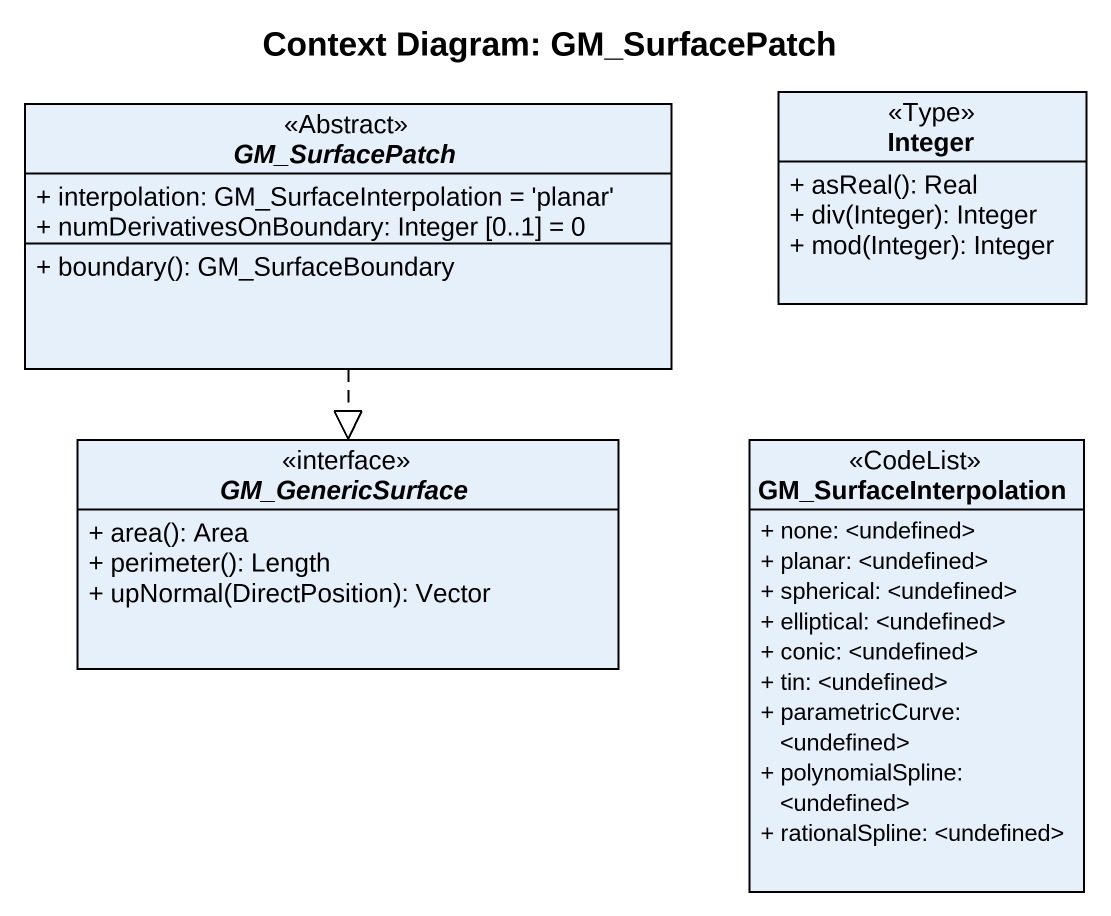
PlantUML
@startuml
title Context Diagram: GM_SurfacePatch
hide circle
hide empty members
skinparam classAttributeIconSize 0
abstract class GM_SurfacePatch <<Abstract>> {
  + interpolation: GM_SurfaceInterpolation = 'planar'
  + numDerivativesOnBoundary: Integer [0..1] = 0
  + boundary(): GM_SurfaceBoundary
}
class Integer <<Type>> {
  + asReal(): Real
  + div(Integer): Integer
  + mod(Integer): Integer
}
interface GM_GenericSurface <<interface>> {
  + area(): Area
  + perimeter(): Length
  + upNormal(DirectPosition): Vector
}
class GM_SurfaceInterpolation <<CodeList>> {
  + none: <undefined>
  + planar: <undefined>
  + spherical: <undefined>
  + elliptical: <undefined>
  + conic: <undefined>
  + tin: <undefined>
  + parametricCurve: <undefined>
  + polynomialSpline: <undefined>
  + rationalSpline: <undefined>
}
GM_SurfacePatch ..|> GM_GenericSurface
@enduml
